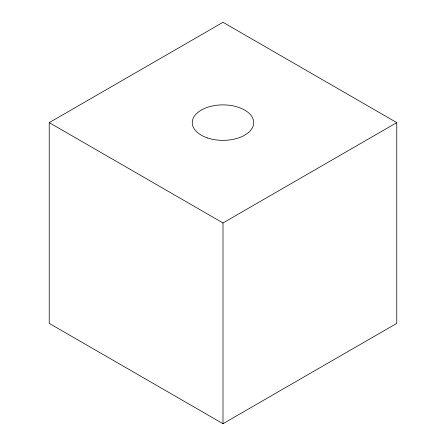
<?xml version="1.0" encoding="UTF-8"?>
<svg xmlns="http://www.w3.org/2000/svg" width="446" height="446" viewBox="0 0 446 446"><rect width="100%" height="100%" fill="white"/><g stroke="black" fill="none" stroke-linecap="round" stroke-linejoin="round"><path stroke-width="0.67" d="M49.227 122.628L223 22.3L396.773 122.622L396.773 323.378L222.994 423.7L49.227 323.378L49.227 122.628L222.994 222.95L396.773 122.622M222.994 222.95L222.994 423.7M207.602 137.976A30.718 17.734 0 0 0 253.707 122.644A30.718 17.734 0 0 0 207.652 107.257A30.718 17.734 0 0 0 207.602 137.976"/></g></svg>
